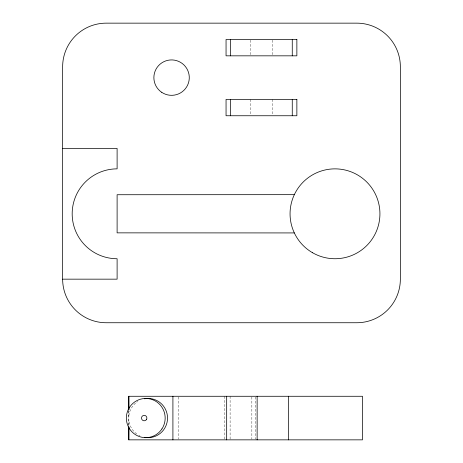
<?xml version="1.0" encoding="UTF-8"?>
<svg xmlns="http://www.w3.org/2000/svg" width="463" height="463" viewBox="0 0 463 463"><rect width="100%" height="100%" fill="white"/><g stroke="black" fill="none" stroke-linecap="round" stroke-linejoin="round"><path stroke-width="0.35" stroke-dasharray="2.31 1.74" d="M128.853 425.532L128.853 410.594M272.354 40.2L272.354 55.832M272.354 99.406L272.354 114.326M255.287 396.988L255.287 439.138M251.849 396.988L251.849 439.138M250.564 40.2L250.564 55.12M250.564 99.406L250.564 114.326M230.111 396.276L230.111 439.138M224.827 396.276L224.827 439.138M178.405 396.988L178.405 439.138M128.812 410.559L128.812 425.561M139.855 435.805A19.608 19.405 90 0 1 138.773 435.243M136.712 433.924A19.608 19.405 90 0 1 128.864 420.52M128.864 415.606A19.608 19.405 90 0 1 135.752 402.955M136.712 402.197A19.608 19.405 90 0 1 137.719 401.508"/><path stroke-width="0.69" d="M128.812 439.85L128.847 426.961L128.812 439.85L362.471 439.85L362.471 396.276L128.812 396.276L128.812 409.848M62.644 148.432L117.11 148.432L117.11 168.856A44.94 44.94 0 0 0 72.176 213.796A44.94 44.94 0 0 0 117.11 258.736L117.11 279.16L62.644 279.16L62.644 66.724A43.574 43.574 0 0 1 106.218 23.15L356.782 23.15A43.574 43.574 0 0 1 400.356 66.724L400.356 279.16A43.574 43.574 0 0 1 356.782 322.74L106.218 322.74A43.574 43.574 0 0 1 62.644 279.16M294.335 194.663L117.11 194.732L117.11 232.86L294.335 232.93M128.812 396.276L128.853 409.877M292.263 39.494L292.263 55.832M292.263 99.406L292.263 115.75M288.391 396.276L288.391 439.85M257.133 396.276L257.133 439.85M230.655 39.494L230.655 55.832M230.655 99.406L230.655 115.75M226.673 396.276L226.673 439.85M172.913 396.276L172.913 439.85M144.485 398.799A19.608 19.405 90 0 1 167.525 418.06A19.608 19.405 90 0 1 144.485 437.327M296.864 39.494L226.054 39.494L226.054 55.832L296.864 55.832L296.864 39.494M296.864 99.406L226.054 99.406L226.054 115.75L296.864 115.75L296.864 99.406M312.525 252.717A44.94 44.94 0 0 0 379.932 213.796A44.94 44.94 0 0 0 312.525 174.881A44.94 44.94 0 0 0 312.525 252.717M161.784 92.368A17.704 17.704 0 0 0 189.251 78.733A17.704 17.704 0 0 0 163.711 61.764A17.704 17.704 0 0 0 161.784 92.368M161.928 428.912A19.608 19.405 -90 0 0 146.985 398.493A19.608 19.405 -90 0 0 128.384 426.782A19.608 19.405 -90 0 0 161.928 428.912M146.534 419.426A2.726 2.697 -90 0 0 144.196 415.34A2.726 2.697 -90 0 0 141.863 419.426A2.726 2.697 -90 0 0 146.534 419.426"/></g></svg>
